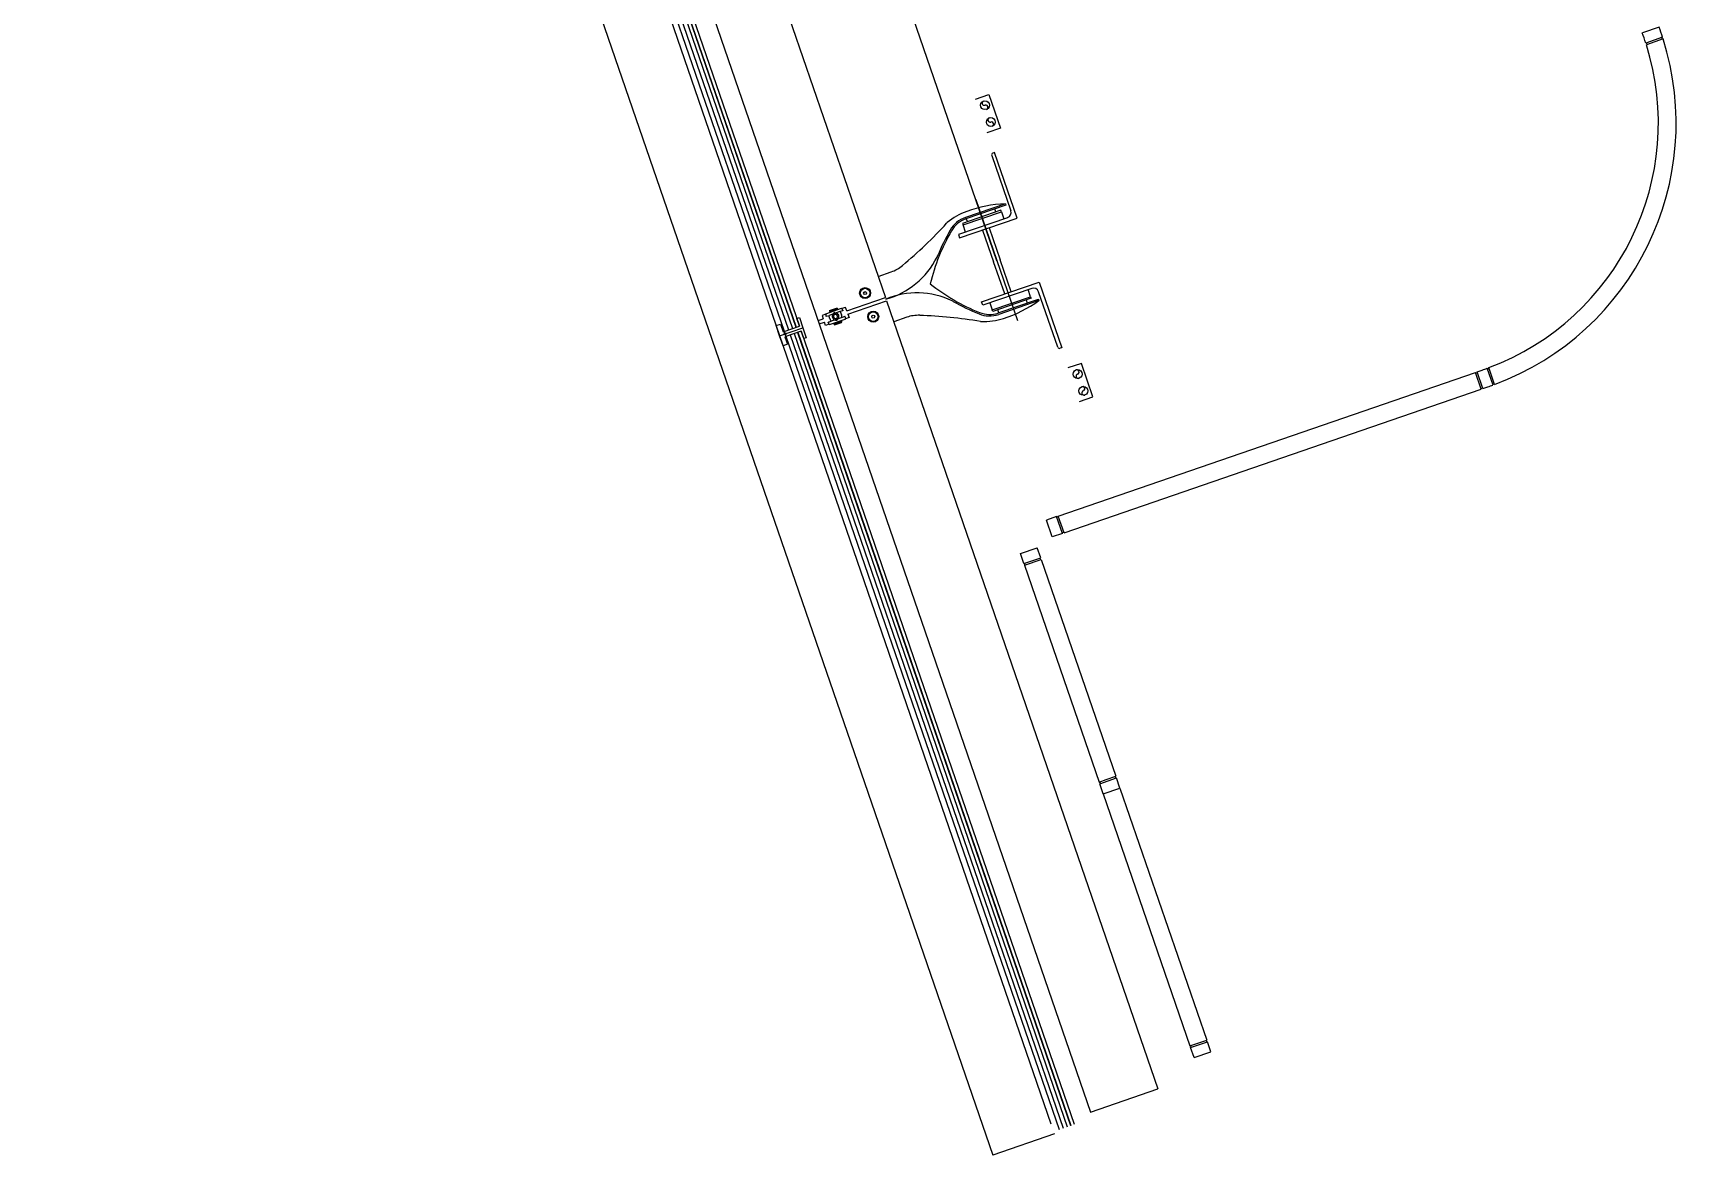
# Model space of a CAD drawing. Extents: x 809434 to 809707, y 818708 to 819364.
# Drawn here: x 809434.075 to 809438.699, y 819356.306 to 819359.464 of the extents above; entities that cross this region are included whole.
import ezdxf

# ---------------------------------------------------------------- set-up
doc = ezdxf.new("R2010")
doc.units = 0
for name, color, linetype in [('MAJ610__', 7, 'Continuous'), ('MAJ630__', 7, 'Continuous'), ('MAJ640__', 7, 'Continuous'), ('MAJ640__1', 7, 'Continuous'), ('MMH294_S', 7, 'Continuous')]:
    doc.layers.add(name, color=color, linetype=linetype)

msp = doc.modelspace()

# ---------------------------------------------------------------- linework, layer by layer
at = {"layer": 'MAJ610__'}
for points in [[(809436.7273, 819359.2773), (809436.7651, 819359.2903), (809436.7976, 819359.1958), (809436.7598, 819359.1828)], [(809437.0203, 819358.4264), (809437.0581, 819358.4394), (809437.0255, 819358.5339), (809436.9877, 819358.5209)]]:
    msp.add_lwpolyline(points, dxfattribs=at)
for centre in [(809436.7543, 819359.2602), (809436.7706, 819359.2129), (809437.0148, 819358.5038), (809437.0311, 819358.4565)]:
    msp.add_circle(centre, 0.0125, dxfattribs=at)
for centre, start, end in [((809436.7523, 819359.2661), 109, 289), ((809436.7564, 819359.2543), 289, 109), ((809436.7686, 819359.2188), 109, 289), ((809436.7726, 819359.207), 289, 109), ((809437.0168, 819358.4979), 109, 289), ((809437.0127, 819358.5097), 289, 109), ((809437.029, 819358.4624), 289, 109), ((809437.0331, 819358.4506), 109, 289)]:
    msp.add_arc(centre, 0.00625, start, end, dxfattribs=at)
at = {"layer": 'MAJ630__'}
for p, q in [((809434.0755, 819364.1496), (809436.7761, 819356.3064)), ((809434.4044, 819363.7579), (809436.9398, 819356.3945)), ((809434.8444, 819363.4522), (809436.474, 819358.7195)), ((809435.2177, 819361.4465), (809436.1895, 819358.6242)), ((809435.2603, 819361.4612), (809436.2321, 819358.6388)), ((809436.4773, 819358.71), (809437.2408, 819356.4928)), ((809436.1763, 819358.6117), (809436.2419, 819358.6343)), ((809436.1763, 819358.6117), (809436.2419, 819358.6343)), ((809436.1944, 819358.61), (809436.9628, 819356.3786)), ((809436.237, 819358.6246), (809437.0053, 819356.3932)), ((809437.0516, 819356.4277), (809437.2408, 819356.4928)), ((809436.9496, 819356.3661), (809436.7761, 819356.3064))]:
    msp.add_line(p, q, dxfattribs=at)
for points in [[(809436.8119, 819358.9829), (809436.8133, 819358.9789), (809436.7005, 819358.9401)], [(809436.4537, 819358.7786), (809436.4905, 819358.7913)], [(809436.7916, 819358.6756), (809436.9044, 819358.7144), (809436.9057, 819358.7104)], [(809436.1763, 819358.6117), (809436.1666, 819358.6401), (809436.1789, 819358.6443), (809436.1862, 819358.623), (809436.2321, 819358.6388), (809436.2248, 819358.6601), (809436.2321, 819358.6626), (809436.2419, 819358.6343)], [(809436.5344, 819358.6636), (809436.4976, 819358.6509)], [(809436.1984, 819358.5876), (809436.1861, 819358.5833), (809436.1763, 819358.6117)], [(809436.2419, 819358.6343), (809436.2516, 819358.6059), (809436.2443, 819358.6034), (809436.237, 819358.6246), (809436.1911, 819358.6088), (809436.1984, 819358.5876)]]:
    msp.add_lwpolyline(points, dxfattribs=at)
for centre, radius, start, end in [((809436.8229, 819358.6438), 0.3393, 91.8607, 110.7061), ((809435.6594, 819359.8348), 1.3402, 310.0784, 317.4258), ((809436.6611, 819358.9145), 0.02, 130.3961, 137.4258), ((809436.7599, 819358.7985), 0.1724, 109.2751, 130.3961), ((809436.7249, 819358.8692), 0.075, 109, 149.9624), ((809437.1472, 819358.625), 0.5628, 149.9624, 166.3679), ((809436.4579, 819358.8858), 0.1, 289, 310.0784), ((809436.9496, 819359.1989), 0.5628, 231.6321, 248.0376), ((809436.7056, 819358.9845), 0.3393, 287.2939, 306.1393), ((809436.567, 819358.5691), 0.1, 87.9216, 109), ((809436.522, 819357.3297), 1.3402, 80.5742, 87.9216), ((809436.7671, 819358.7465), 0.075, 248.0376, 289), ((809436.7448, 819358.6715), 0.02, 260.5742, 267.6039), ((809436.7512, 819358.8238), 0.1724, 267.6039, 288.7249)]:
    msp.add_arc(centre, radius, start, end, dxfattribs=at)
at = {"layer": 'MAJ640__'}
for p, q in [((809434.5369, 819363.7311), (809437.0516, 819356.4277)), ((809435.2293, 819361.4505), (809436.2011, 819358.6282)), ((809435.2406, 819361.4544), (809436.2125, 819358.6321)), ((809435.2501, 819361.4577), (809436.2219, 819358.6353)), ((809435.2508, 819361.4579), (809436.2226, 819358.6356)), ((809436.7281, 819358.9951), (809436.8455, 819358.6542)), ((809436.7851, 819358.9598), (809436.7822, 819358.9682)), ((809436.7018, 819358.9406), (809436.7047, 819358.9321)), ((809436.7477, 819358.9091), (809436.7787, 819358.8191)), ((809436.7656, 819358.9153), (809436.7966, 819358.8253)), ((809436.8097, 819358.7291), (809436.7787, 819358.8191)), ((809436.8276, 819358.7353), (809436.7966, 819358.8253)), ((809436.3066, 819358.6737), (809436.3506, 819358.6889)), ((809436.3381, 819358.6888), (809436.3164, 819358.6813)), ((809436.317, 819358.6826), (809436.3369, 819358.6894)), ((809436.3369, 819358.6894), (809436.3381, 819358.6888)), ((809436.3381, 819358.6888), (809436.3391, 819358.686)), ((809436.3621, 819358.6915), (809436.3516, 819358.6879)), ((809436.3653, 819358.682), (809436.3621, 819358.6915)), ((809436.3653, 819358.682), (809436.474, 819358.7195)), ((809436.3686, 819358.6726), (809436.4773, 819358.71)), ((809436.8703, 819358.7122), (809436.8732, 819358.7037)), ((809436.2849, 819358.6544), (809436.2991, 819358.6593)), ((809436.2882, 819358.6449), (809436.3024, 819358.6498)), ((809436.3063, 819358.6723), (809436.2959, 819358.6687)), ((809436.2959, 819358.6687), (809436.2991, 819358.6593)), ((809436.3057, 819358.6404), (809436.3024, 819358.6498)), ((809436.3161, 819358.6439), (809436.3057, 819358.6404)), ((809436.3079, 819358.6663), (809436.3155, 819358.6689)), ((809436.3136, 819358.6497), (809436.3212, 819358.6523)), ((809436.3463, 819358.6795), (809436.3155, 819358.6689)), ((809436.317, 819358.6826), (809436.3164, 819358.6813)), ((809436.3164, 819358.6813), (809436.3174, 819358.6785)), ((809436.3172, 819358.643), (809436.3611, 819358.6581)), ((809436.3391, 819358.686), (809436.3174, 819358.6785)), ((809436.3197, 819358.6793), (809436.3194, 819358.6787)), ((809436.3196, 819358.6782), (809436.3194, 819358.6787)), ((809436.352, 819358.6629), (809436.3212, 819358.6523)), ((809436.3503, 819358.6534), (809436.3286, 819358.6459)), ((809436.3296, 819358.643), (809436.3286, 819358.6459)), ((809436.3513, 819358.6505), (809436.3296, 819358.643)), ((809436.3308, 819358.6424), (809436.3296, 819358.643)), ((809436.3302, 819358.6475), (809436.3303, 819358.647)), ((809436.331, 819358.6467), (809436.3303, 819358.647)), ((809436.3308, 819358.6424), (809436.3507, 819358.6493)), ((809436.3368, 819358.6852), (809436.3374, 819358.6849)), ((809436.3375, 819358.6844), (809436.3374, 819358.6849)), ((809436.3541, 819358.6821), (809436.3465, 819358.6795)), ((809436.348, 819358.6526), (809436.3483, 819358.6532)), ((809436.3481, 819358.6537), (809436.3483, 819358.6532)), ((809436.3513, 819358.6505), (809436.3503, 819358.6534)), ((809436.3507, 819358.6493), (809436.3513, 819358.6505)), ((809436.3598, 819358.6656), (809436.3522, 819358.663)), ((809436.3718, 819358.6631), (809436.3614, 819358.6596)), ((809436.3686, 819358.6726), (809436.3718, 819358.6631)), ((809436.7929, 819358.676), (809436.79, 819358.6845)), ((809436.2058, 819358.6139), (809436.9741, 819356.3825)), ((809436.2171, 819358.6178), (809436.9855, 819356.3864)), ((809436.2266, 819358.6211), (809436.9949, 819356.3896)), ((809436.2273, 819358.6213), (809436.9956, 819356.3899))]:
    msp.add_line(p, q, dxfattribs=at)
for points in [[(809436.6797, 819358.8963), (809436.6829, 819358.8868), (809436.8447, 819358.9425), (809436.7811, 819359.127), (809436.7764, 819359.1253)], [(809436.7733, 819359.119), (809436.8271, 819358.9629)], [(809436.8119, 819358.9829), (809436.6991, 819358.9441)], [(809436.8178, 819358.9438), (809436.6797, 819358.8963)], [(809436.6995, 819358.9031), (809436.6926, 819358.9232), (809436.8004, 819358.9603), (809436.8073, 819358.9402)], [(809436.7482, 819358.6973), (809436.7449, 819358.7068), (809436.9066, 819358.7625), (809436.9702, 819358.578), (809436.9654, 819358.5764)], [(809436.8863, 819358.7449), (809436.7482, 819358.6973)], [(809436.768, 819358.7042), (809436.7749, 819358.6841), (809436.8827, 819358.7212), (809436.8758, 819358.7413)], [(809436.9591, 819358.5795), (809436.9053, 819358.7356)], [(809436.9057, 819358.7104), (809436.7929, 819358.6716)]]:
    msp.add_lwpolyline(points, dxfattribs=at)
for points in [[(809436.8004, 819358.9603), (809436.7989, 819358.9645), (809436.6911, 819358.9274), (809436.6926, 819358.9232)], [(809436.8827, 819358.7212), (809436.8842, 819358.7169), (809436.7764, 819358.6798), (809436.7749, 819358.6841)]]:
    msp.add_lwpolyline(points, close=True, dxfattribs=at)
for centre, radius in [((809436.417, 819358.7316), 0.0155), ((809436.417, 819358.7316), 0.0135), ((809436.417, 819358.7316), 0.0042), ((809436.4398, 819358.6654), 0.0155), ((809436.4398, 819358.6654), 0.0135), ((809436.4398, 819358.6654), 0.0042)]:
    msp.add_circle(centre, radius, dxfattribs=at)
for centre, radius, start, end in [((809436.778, 819359.1206), 0.005, 109, 199), ((809436.7249, 819358.8692), 0.0792, 109, 149.9624), ((809436.8129, 819358.958), 0.015, 289, 19), ((809437.1472, 819358.625), 0.567, 149.9624, 158.1041), ((809436.4133, 819358.9368), 0.2307, 285.6773, 333.2312), ((809436.6025, 819358.8439), 0.02, 326.6754, 338.1041), ((809436.8911, 819358.7307), 0.015, 19, 109), ((809436.5632, 819358.5014), 0.2307, 64.7688, 112.3227), ((809436.6551, 819358.6911), 0.02, 59.8959, 71.3246), ((809436.9496, 819359.1989), 0.567, 239.8959, 248.0376), ((809436.3339, 819358.6659), 0.0095, 145.1826, 199.0001), ((809436.3339, 819358.6659), 0.0095, 198.9999, 252.8174), ((809436.3339, 819358.6659), 0.006, 18.9999, 199.0001), ((809436.3339, 819358.6659), 0.006, 198.9999, 19.0001), ((809436.3339, 819358.6659), 0.0109, 101.1265, 116.8735), ((809436.3339, 819358.6659), 0.0109, 281.1265, 296.8735), ((809436.3339, 819358.6659), 0.0095, 18.9999, 71.3051), ((809436.3339, 819358.6659), 0.0095, 326.6949, 19.0001), ((809436.7671, 819358.7465), 0.0792, 248.0376, 289), ((809436.9638, 819358.5811), 0.005, 199, 289)]:
    msp.add_arc(centre, radius, start, end, dxfattribs=at)
for points, degree in [([(809436.3512, 819358.6885), (809436.3512, 819358.6885), (809436.3512, 819358.6886), (809436.3511, 819358.6886), (809436.351, 819358.6887), (809436.351, 819358.6887), (809436.351, 819358.6887), (809436.3509, 819358.6888), (809436.3509, 819358.6888), (809436.3508, 819358.6888), (809436.3508, 819358.6888), (809436.3507, 819358.6889), (809436.3507, 819358.6889), (809436.3506, 819358.6889), (809436.3506, 819358.6889), (809436.3506, 819358.6889)], 3), ([(809436.3066, 819358.6737), (809436.3065, 819358.6737), (809436.3065, 819358.6737), (809436.3065, 819358.6736), (809436.3064, 819358.6736), (809436.3064, 819358.6735), (809436.3064, 819358.6735), (809436.3064, 819358.6734), (809436.3063, 819358.6734), (809436.3063, 819358.6733), (809436.3063, 819358.6733), (809436.3063, 819358.6732), (809436.3063, 819358.6732), (809436.3063, 819358.6731), (809436.3063, 819358.673), (809436.3063, 819358.673)], 3), ([(809436.3063, 819358.673), (809436.3063, 819358.6724), (809436.3063, 819358.6718), (809436.3064, 819358.6706), (809436.3065, 819358.67), (809436.3066, 819358.6689), (809436.3067, 819358.6684), (809436.3069, 819358.6675), (809436.307, 819358.6672), (809436.3071, 819358.6668)], 3), ([(809436.3072, 819358.6666), (809436.3072, 819358.6667), (809436.3072, 819358.6667), (809436.3072, 819358.6667), (809436.3072, 819358.6667), (809436.3071, 819358.6668), (809436.3071, 819358.6668), (809436.3071, 819358.6668)], 3), ([(809436.3072, 819358.6666), (809436.3072, 819358.6666), (809436.3072, 819358.6666), (809436.3073, 819358.6665), (809436.3073, 819358.6664), (809436.3074, 819358.6663), (809436.3075, 819358.6663), (809436.3076, 819358.6662), (809436.3077, 819358.6662), (809436.3078, 819358.6662), (809436.3079, 819358.6662), (809436.3079, 819358.6663), (809436.3079, 819358.6663), (809436.3079, 819358.6663)], 3), ([(809436.3133, 819358.649), (809436.3133, 819358.649), (809436.3133, 819358.649), (809436.3132, 819358.6491), (809436.3132, 819358.6492), (809436.3133, 819358.6494), (809436.3133, 819358.6494), (809436.3134, 819358.6495), (809436.3134, 819358.6496), (809436.3135, 819358.6497), (809436.3136, 819358.6497), (809436.3136, 819358.6497), (809436.3136, 819358.6497), (809436.3136, 819358.6497)], 3), ([(809436.3133, 819358.649), (809436.3133, 819358.6489), (809436.3133, 819358.6489), (809436.3133, 819358.6489), (809436.3133, 819358.6489), (809436.3133, 819358.6488), (809436.3133, 819358.6488), (809436.3133, 819358.6488)], 3), ([(809436.3165, 819358.6434), (809436.3161, 819358.6439), (809436.3157, 819358.6444), (809436.3151, 819358.6454), (809436.3148, 819358.6458), (809436.3142, 819358.6468), (809436.314, 819358.6473), (809436.3136, 819358.6481), (809436.3135, 819358.6484), (809436.3133, 819358.6488)], 3), ([(809436.3174, 819358.6603), (809436.3171, 819358.6613), (809436.3168, 819358.6623), (809436.3163, 819358.6645), (809436.3162, 819358.6655), (809436.3159, 819358.667), (809436.3159, 819358.6675), (809436.3157, 819358.6683), (809436.3157, 819358.6685), (809436.3156, 819358.6688), (809436.3156, 819358.6688), (809436.3155, 819358.6689)], 3), ([(809436.3172, 819358.643), (809436.3171, 819358.643), (809436.3171, 819358.643), (809436.317, 819358.643), (809436.317, 819358.643), (809436.3169, 819358.643), (809436.3169, 819358.6431), (809436.3168, 819358.6431), (809436.3168, 819358.6431), (809436.3167, 819358.6432), (809436.3167, 819358.6432), (809436.3166, 819358.6432), (809436.3166, 819358.6433), (809436.3165, 819358.6433), (809436.3165, 819358.6434), (809436.3165, 819358.6434)], 3), ([(809436.3174, 819358.6603), (809436.3178, 819358.6593), (809436.3182, 819358.6583), (809436.3191, 819358.6563), (809436.3196, 819358.6554), (809436.3204, 819358.6541), (809436.3207, 819358.6536), (809436.321, 819358.6529), (809436.3211, 819358.6527), (809436.3212, 819358.6525), (809436.3212, 819358.6524), (809436.3212, 819358.6523)], 3), ([(809436.3259, 819358.6711), (809436.326, 819358.6713), (809436.3261, 819358.6715), (809436.3264, 819358.6719), (809436.3265, 819358.672), (809436.3266, 819358.6723), (809436.3267, 819358.6723), (809436.3267, 819358.6724), (809436.3268, 819358.6724), (809436.3268, 819358.6725)], 3), ([(809436.3268, 819358.6725), (809436.3278, 819358.674), (809436.3289, 819358.6757)], 2), ([(809436.3308, 819358.6569), (809436.331, 819358.6569), (809436.3312, 819358.6568), (809436.3316, 819358.6567), (809436.3318, 819358.6566), (809436.3321, 819358.6565), (809436.3322, 819358.6565), (809436.3322, 819358.6564), (809436.3323, 819358.6564), (809436.3323, 819358.6564)], 3), ([(809436.3317, 819358.6767), (809436.3337, 819358.676), (809436.3354, 819358.6754)], 2), ([(809436.3323, 819358.6564), (809436.334, 819358.6558), (809436.336, 819358.6552)], 2), ([(809436.3354, 819358.6754), (809436.3354, 819358.6754), (809436.3355, 819358.6754), (809436.3356, 819358.6754), (809436.3356, 819358.6754), (809436.3359, 819358.6753), (809436.3361, 819358.6752), (809436.3365, 819358.6751), (809436.3367, 819358.675), (809436.3369, 819358.6749)], 3), ([(809436.3388, 819358.6562), (809436.3399, 819358.6579), (809436.3409, 819358.6594)], 2), ([(809436.3409, 819358.6594), (809436.3409, 819358.6594), (809436.341, 819358.6594), (809436.341, 819358.6595), (809436.3411, 819358.6596), (809436.3412, 819358.6598), (809436.3413, 819358.66), (809436.3416, 819358.6604), (809436.3417, 819358.6605), (809436.3418, 819358.6607)], 3), ([(809436.3465, 819358.6795), (809436.3464, 819358.6795), (809436.3464, 819358.6795), (809436.3463, 819358.6795)], 2), ([(809436.3465, 819358.6795), (809436.3465, 819358.6795), (809436.3465, 819358.6795), (809436.3465, 819358.6793), (809436.3466, 819358.6791), (809436.3469, 819358.6786), (809436.3471, 819358.6783), (809436.3477, 819358.6772), (809436.3482, 819358.6763), (809436.3492, 819358.6742), (809436.3497, 819358.6731), (809436.3502, 819358.6718), (809436.3502, 819358.6717), (809436.3503, 819358.6716)], 3), ([(809436.3522, 819358.663), (809436.3522, 819358.663), (809436.3522, 819358.663), (809436.3521, 819358.6632), (809436.352, 819358.6634), (809436.3519, 819358.6639), (809436.3519, 819358.6643), (809436.3517, 819358.6656), (809436.3515, 819358.6666), (809436.3511, 819358.6689), (809436.3508, 819358.6701), (809436.3504, 819358.6714), (809436.3503, 819358.6715), (809436.3503, 819358.6716)], 3), ([(809436.3544, 819358.6831), (809436.3542, 819358.6834), (809436.3541, 819358.6837), (809436.3537, 819358.6845), (809436.3535, 819358.685), (809436.3529, 819358.686), (809436.3526, 819358.6865), (809436.352, 819358.6875), (809436.3516, 819358.688), (809436.3512, 819358.6885)], 3), ([(809436.3522, 819358.663), (809436.3521, 819358.663), (809436.3521, 819358.6629), (809436.352, 819358.6629)], 2), ([(809436.3541, 819358.6821), (809436.3541, 819358.6821), (809436.3541, 819358.6821), (809436.3541, 819358.6822), (809436.3541, 819358.6822), (809436.3542, 819358.6822), (809436.3542, 819358.6822), (809436.3543, 819358.6823), (809436.3544, 819358.6824), (809436.3544, 819358.6825), (809436.3545, 819358.6826), (809436.3545, 819358.6828), (809436.3545, 819358.6828), (809436.3544, 819358.6829)], 3), ([(809436.3544, 819358.6831), (809436.3544, 819358.6831), (809436.3544, 819358.6831), (809436.3544, 819358.683), (809436.3544, 819358.683), (809436.3544, 819358.6829), (809436.3544, 819358.6829), (809436.3544, 819358.6829)], 3), ([(809436.3598, 819358.6656), (809436.3598, 819358.6656), (809436.3598, 819358.6656), (809436.3598, 819358.6656), (809436.3598, 819358.6656), (809436.3599, 819358.6656), (809436.36, 819358.6656), (809436.3601, 819358.6656), (809436.3602, 819358.6656), (809436.3603, 819358.6655), (809436.3604, 819358.6655), (809436.3605, 819358.6654), (809436.3605, 819358.6653), (809436.3605, 819358.6652)], 3), ([(809436.3606, 819358.665), (809436.3606, 819358.6651), (809436.3606, 819358.6651), (809436.3606, 819358.6651), (809436.3606, 819358.6652), (809436.3605, 819358.6652), (809436.3605, 819358.6652), (809436.3605, 819358.6652)], 3), ([(809436.3606, 819358.665), (809436.3607, 819358.6647), (809436.3608, 819358.6644), (809436.361, 819358.6635), (809436.3611, 819358.663), (809436.3613, 819358.6618), (809436.3613, 819358.6613), (809436.3614, 819358.6601), (809436.3614, 819358.6595), (809436.3614, 819358.6589)], 3), ([(809436.3614, 819358.6589), (809436.3614, 819358.6588), (809436.3614, 819358.6587), (809436.3614, 819358.6586), (809436.3614, 819358.6586), (809436.3614, 819358.6585), (809436.3614, 819358.6585), (809436.3614, 819358.6584), (809436.3613, 819358.6584), (809436.3613, 819358.6583), (809436.3613, 819358.6583), (809436.3613, 819358.6582), (809436.3612, 819358.6582), (809436.3612, 819358.6582), (809436.3612, 819358.6581), (809436.3611, 819358.6581)], 3)]:
    msp.add_open_spline(points, degree=degree, dxfattribs=at)
at = {"layer": 'MAJ640__1'}
for p, q in [((809436.7877, 819358.8222), (809435.1668, 819363.5295)), ((809436.1944, 819358.61), (809436.1895, 819358.6242))]:
    msp.add_line(p, q, dxfattribs=at)
msp.add_circle((809436.192, 819358.6171), 0.003, dxfattribs=at)
at = {"layer": 'MMH294_S'}
for p, q in [((809438.6511, 819359.4797), (809438.6038, 819359.4634)), ((809438.6608, 819359.4513), (809438.6135, 819359.435)), ((809438.6623, 819359.4465), (809438.6151, 819359.4303)), ((809436.9605, 819358.1043), (809438.1342, 819358.5085)), ((809438.1505, 819358.4612), (809438.1342, 819358.5085)), ((809438.1349, 819358.5066), (809438.1396, 819358.5082)), ((809438.139, 819358.5101), (809438.1531, 819358.515)), ((809438.1552, 819358.4628), (809438.139, 819358.5101)), ((809438.1836, 819358.4728), (809438.1673, 819358.52)), ((809438.1882, 819358.4745), (809438.172, 819358.5218)), ((809436.9768, 819358.0571), (809438.1505, 819358.4612)), ((809438.1499, 819358.4631), (809438.1546, 819358.4647)), ((809438.1552, 819358.4628), (809438.1694, 819358.4677)), ((809436.9558, 819358.1027), (809436.9274, 819358.0929)), ((809436.9437, 819358.0457), (809436.9274, 819358.0929)), ((809436.972, 819358.0554), (809436.9558, 819358.1027)), ((809436.9611, 819358.1024), (809436.9564, 819358.1008)), ((809436.9768, 819358.0571), (809436.9605, 819358.1043)), ((809436.972, 819358.0554), (809436.9437, 819358.0457)), ((809436.9761, 819358.059), (809436.9714, 819358.0573)), ((809436.854, 819357.9989), (809436.9013, 819358.0152)), ((809436.8638, 819357.9706), (809436.854, 819357.9989)), ((809436.911, 819357.9868), (809436.9013, 819358.0152)), ((809436.8638, 819357.9706), (809436.911, 819357.9868)), ((809436.8654, 819357.9658), (809436.9127, 819357.9821)), ((809436.8654, 819357.9658), (809437.0754, 819357.356)), ((809436.8673, 819357.9665), (809436.8657, 819357.9712)), ((809436.9108, 819357.9815), (809436.9092, 819357.9862)), ((809436.9127, 819357.9821), (809437.1227, 819357.3723)), ((809437.0754, 819357.356), (809437.095, 819357.3627)), ((809437.077, 819357.3513), (809437.1243, 819357.3675)), ((809437.0868, 819357.3229), (809437.077, 819357.3513)), ((809437.0789, 819357.3519), (809437.0773, 819357.3566)), ((809437.095, 819357.3627), (809437.1227, 819357.3723)), ((809437.1224, 819357.3669), (809437.1208, 819357.3716)), ((809437.1341, 819357.3392), (809437.1243, 819357.3675)), ((809437.0868, 819357.3229), (809437.1341, 819357.3392)), ((809437.0868, 819357.3229), (809437.331, 819356.6138)), ((809437.1341, 819357.3392), (809437.3782, 819356.63)), ((809437.331, 819356.6138), (809437.3506, 819356.6205)), ((809437.3326, 819356.609), (809437.3799, 819356.6253)), ((809437.3424, 819356.5807), (809437.3326, 819356.609)), ((809437.3345, 819356.6097), (809437.3329, 819356.6144)), ((809437.3506, 819356.6205), (809437.3782, 819356.63)), ((809437.378, 819356.6247), (809437.3763, 819356.6294)), ((809437.3896, 819356.5969), (809437.3799, 819356.6253)), ((809437.3424, 819356.5807), (809437.3896, 819356.5969))]:
    msp.add_line(p, q, dxfattribs=at)
for radius, start, end in [(0.785, 17.9051, 20.0949), (0.735, 290.5593, 17.4407), (0.785, 290.4599, 17.5401), (0.735, 17.8306, 20.1694), (0.737, 17.445, 17.8338), (0.783, 17.5363, 17.9023), (0.735, 289, 290.1694), (0.737, 290.1662, 290.555), (0.785, 289, 290.0949), (0.783, 290.0977, 290.4637)]:
    msp.add_arc((809437.9138, 819359.21), radius, start, end, dxfattribs=at)

doc.saveas('drawing.dxf')
